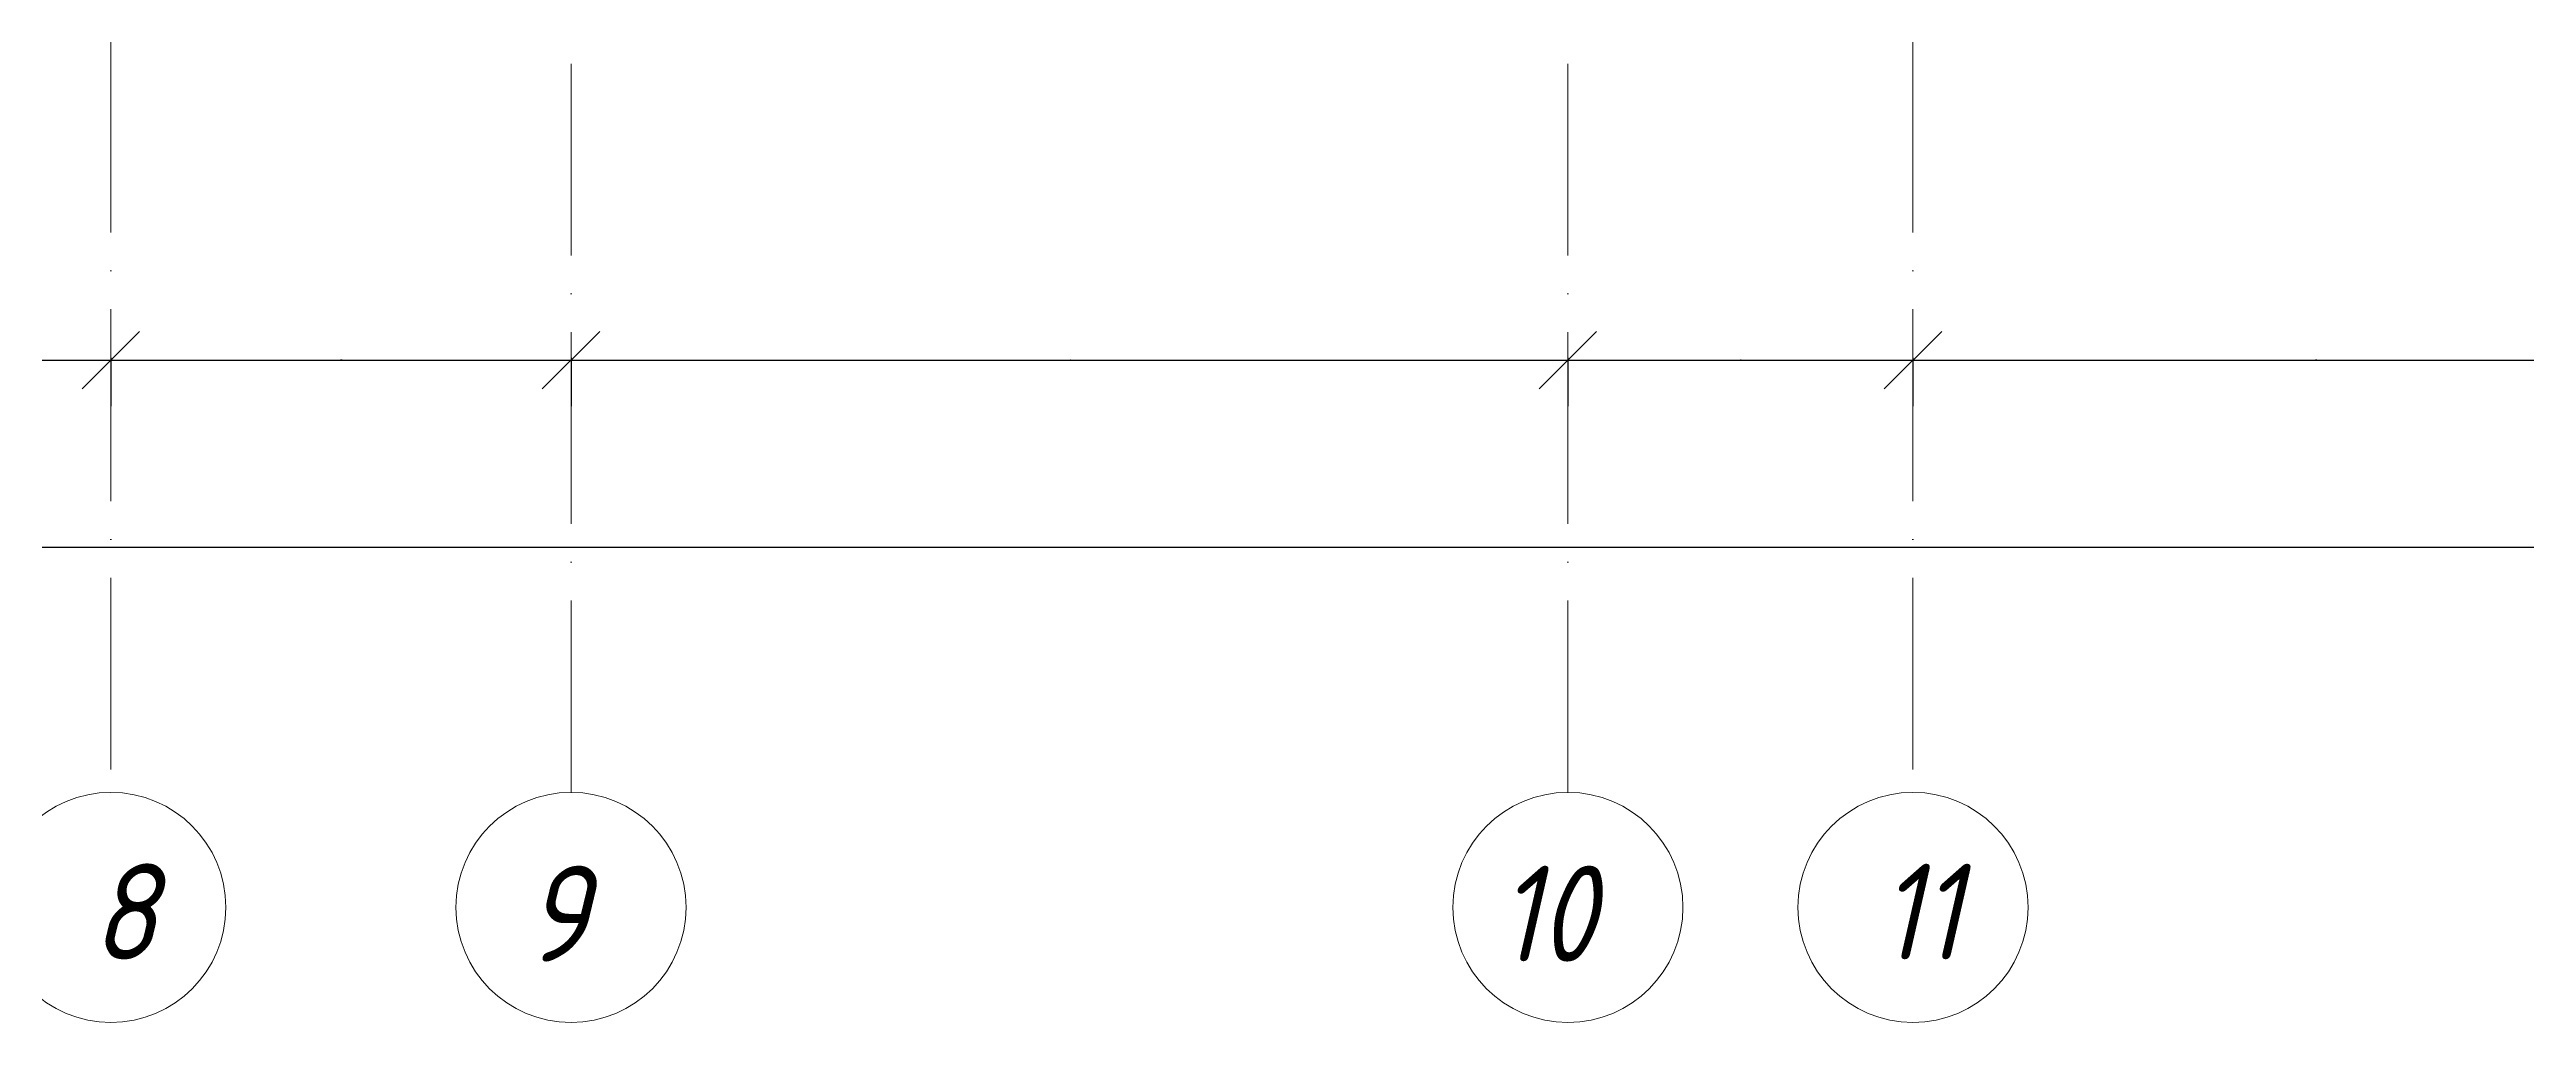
# Model space of a CAD drawing. Header units: millimetres. Extents: x -213536 to 1564669, y -45299 to 942238.
# Drawn here: x 444606 to 451066, y 499013 to 501550 of the extents above; entities that cross this region are included whole.
import ezdxf

# ---------------------------------------------------------------- set-up
doc = ezdxf.new("R2010")
doc.units = ezdxf.units.MM
doc.linetypes.add('50_200_ШТРИХ_1Т_ш5_п1_п1_', pattern=[700, 500, -100, 0, -100])
for name, color, linetype, lineweight in [('Оси', 7, 'Continuous', 9), ('Оси-1', 7, 'Continuous', 20), ('Оси-2', 7, '50_200_ШТРИХ_1Т_ш5_п1_п1_', 9), ('Размеры', 7, 'Continuous', 15)]:
    doc.layers.add(name, color=color, linetype=linetype, lineweight=lineweight)
doc.styles.add('ISOCPEUR_I_1', font='isocpeui.ttf', dxfattribs={"width": 0.85, "height": 2.5})
doc.styles.add('ISOCPEUR_I_5', font='isocpeui.ttf', dxfattribs={"width": 0.85, "height": 2.1})
doc.dimstyles.new('ISO-2_5_0_9К', dxfattribs={"dimscale": 304.8, "dimtxt": 248.995294, "dimasz": 0.492126, "dimexe": 0.393701, "dimexo": 0.328084, "dimgap": 0, "dimtad": 1, "dimdec": 0, "dimzin": 0, "dimdsep": 46, "dimtxsty": 'ISOCPEUR_I_1', "dimblk1": 'OBLIQUE', "dimblk2": 'OBLIQUE', "dimsah": 1, "dimcen": 0.09, "dimdle": 0.393701, "dimazin": 0, "dimtfac": 1, "dimtdec": 4, "dimtix": 1, "dimtmove": 0, "dimatfit": 3, "dimfxl": 1, "dimtvp": 1, "dimtolj": 1, "dimtzin": 0, "dimarcsym": 2})

# ---------------------------------------------------------------- blocks, each defined once
blk = doc.blocks.new('Ось сетки - Круг_Ø6_00__ISO-2_5_0_9K_-16731441-АИ2_03_План отделки стен 3-го этажа _Часть 1_')
at = {"layer": 'Оси-1'}
blk.add_circle((0, 0), 3, dxfattribs=at)
blk = doc.blocks.new('_Oblique')
at = {"color": 0, "linetype": 'ByBlock', "lineweight": -2}
blk.add_line((-0.5, -0.5), (0.5, 0.5), dxfattribs=at)
blk = doc.blocks.new('*D3944')
at = {"layer": 'Defpoints', "color": 0, "lineweight": 30, "transparency": 16777216}
for p in [(441366, 500846.1), (444766, 500846.1), (444766, 500740)]:
    blk.add_point(p, dxfattribs=at)
at = {"layer": 'Размеры', "color": 0, "lineweight": -2, "transparency": 16777216}
for p, q in [((441246, 500740), (444886, 500740)), ((441366, 500746.1), (441366, 500620)), ((444766, 500746.1), (444766, 500620))]:
    blk.add_line(p, q, dxfattribs=at)
at = {"layer": 'Размеры', "color": 0, "lineweight": -2, "transparency": 16777216, "xscale": 150, "yscale": 150, "zscale": 150, "rotation": 180}
blk.add_blockref('_Oblique', (441366, 500740), dxfattribs=at)
at = {"layer": 'Размеры', "color": 0, "lineweight": -2, "transparency": 16777216, "xscale": 150, "yscale": 150, "zscale": 150}
blk.add_blockref('_Oblique', (444766, 500740), dxfattribs=at)
at = {"layer": 'Размеры', "color": 0, "transparency": 16777216, "insert": (443066, 500741.3), "char_height": 2.5, "width": 781.462, "attachment_point": 5, "style": 'ISOCPEUR_I_1'}
blk.add_mtext('\\A1;3400', dxfattribs=at)
blk = doc.blocks.new('*D3945')
at = {"layer": 'Defpoints', "color": 0, "lineweight": 30, "transparency": 16777216}
for p in [(444766, 500846.1), (445966, 500846.1), (445966, 500740)]:
    blk.add_point(p, dxfattribs=at)
at = {"layer": 'Размеры', "color": 0, "lineweight": -2, "transparency": 16777216}
for p, q in [((444646, 500740), (446086, 500740)), ((444766, 500746.1), (444766, 500620)), ((445966, 500746.1), (445966, 500620))]:
    blk.add_line(p, q, dxfattribs=at)
at = {"layer": 'Размеры', "color": 0, "lineweight": -2, "transparency": 16777216, "xscale": 150, "yscale": 150, "zscale": 150, "rotation": 180}
blk.add_blockref('_Oblique', (444766, 500740), dxfattribs=at)
at = {"layer": 'Размеры', "color": 0, "lineweight": -2, "transparency": 16777216, "xscale": 150, "yscale": 150, "zscale": 150}
blk.add_blockref('_Oblique', (445966, 500740), dxfattribs=at)
at = {"layer": 'Размеры', "color": 0, "transparency": 16777216, "insert": (445366, 500741.3), "char_height": 2.5, "width": 701.018, "attachment_point": 5, "style": 'ISOCPEUR_I_1'}
blk.add_mtext('\\A1;1200', dxfattribs=at)
blk = doc.blocks.new('*D3946')
at = {"layer": 'Defpoints', "color": 0, "lineweight": 30, "transparency": 16777216}
for p in [(445966, 500846.1), (448566, 500846.1), (448566, 500740)]:
    blk.add_point(p, dxfattribs=at)
at = {"layer": 'Размеры', "color": 0, "lineweight": -2, "transparency": 16777216}
for p, q in [((445846, 500740), (448686, 500740)), ((445966, 500746.1), (445966, 500620)), ((448566, 500746.1), (448566, 500620))]:
    blk.add_line(p, q, dxfattribs=at)
at = {"layer": 'Размеры', "color": 0, "lineweight": -2, "transparency": 16777216, "xscale": 150, "yscale": 150, "zscale": 150, "rotation": 180}
blk.add_blockref('_Oblique', (445966, 500740), dxfattribs=at)
at = {"layer": 'Размеры', "color": 0, "lineweight": -2, "transparency": 16777216, "xscale": 150, "yscale": 150, "zscale": 150}
blk.add_blockref('_Oblique', (448566, 500740), dxfattribs=at)
at = {"layer": 'Размеры', "color": 0, "transparency": 16777216, "insert": (447266, 500741.3), "char_height": 2.5, "width": 758.478, "attachment_point": 5, "style": 'ISOCPEUR_I_1'}
blk.add_mtext('\\A1;2600', dxfattribs=at)
blk = doc.blocks.new('*D3947')
at = {"layer": 'Defpoints', "color": 0, "lineweight": 30, "transparency": 16777216}
for p in [(448566, 500846.1), (449466, 500846.1), (449466, 500740)]:
    blk.add_point(p, dxfattribs=at)
at = {"layer": 'Размеры', "color": 0, "lineweight": -2, "transparency": 16777216}
for p, q in [((448446, 500740), (449586, 500740)), ((448566, 500746.1), (448566, 500620)), ((449466, 500746.1), (449466, 500620))]:
    blk.add_line(p, q, dxfattribs=at)
at = {"layer": 'Размеры', "color": 0, "lineweight": -2, "transparency": 16777216, "xscale": 150, "yscale": 150, "zscale": 150, "rotation": 180}
blk.add_blockref('_Oblique', (448566, 500740), dxfattribs=at)
at = {"layer": 'Размеры', "color": 0, "lineweight": -2, "transparency": 16777216, "xscale": 150, "yscale": 150, "zscale": 150}
blk.add_blockref('_Oblique', (449466, 500740), dxfattribs=at)
at = {"layer": 'Размеры', "color": 0, "transparency": 16777216, "insert": (449016, 500741.3), "char_height": 2.5, "width": 568.858, "attachment_point": 5, "style": 'ISOCPEUR_I_1'}
blk.add_mtext('\\A1;900', dxfattribs=at)
blk = doc.blocks.new('*D3948')
at = {"layer": 'Defpoints', "color": 0, "lineweight": 30, "transparency": 16777216}
for p in [(449466, 500846.1), (451566, 500846.1), (451566, 500740)]:
    blk.add_point(p, dxfattribs=at)
at = {"layer": 'Размеры', "color": 0, "lineweight": -2, "transparency": 16777216}
for p, q in [((449346, 500740), (451686, 500740)), ((449466, 500746.1), (449466, 500620)), ((451566, 500746.1), (451566, 500620))]:
    blk.add_line(p, q, dxfattribs=at)
at = {"layer": 'Размеры', "color": 0, "lineweight": -2, "transparency": 16777216, "xscale": 150, "yscale": 150, "zscale": 150, "rotation": 180}
blk.add_blockref('_Oblique', (449466, 500740), dxfattribs=at)
at = {"layer": 'Размеры', "color": 0, "lineweight": -2, "transparency": 16777216, "xscale": 150, "yscale": 150, "zscale": 150}
blk.add_blockref('_Oblique', (451566, 500740), dxfattribs=at)
at = {"layer": 'Размеры', "color": 0, "transparency": 16777216, "insert": (450516, 500741.3), "char_height": 2.5, "width": 701.018, "attachment_point": 5, "style": 'ISOCPEUR_I_1'}
blk.add_mtext('\\A1;2100', dxfattribs=at)
blk = doc.blocks.new('*D3972')
at = {"layer": 'Defpoints', "color": 0, "lineweight": 30, "transparency": 16777216}
for p in [(429166, 500358.5), (502566, 500358.5), (502566, 500252.4)]:
    blk.add_point(p, dxfattribs=at)
at = {"layer": 'Размеры', "color": 0, "lineweight": -2, "transparency": 16777216}
for p, q in [((429046, 500252.4), (502686, 500252.4)), ((429166, 500258.5), (429166, 500132.4)), ((502566, 500258.5), (502566, 500132.4))]:
    blk.add_line(p, q, dxfattribs=at)
at = {"layer": 'Размеры', "color": 0, "lineweight": -2, "transparency": 16777216, "xscale": 150, "yscale": 150, "zscale": 150, "rotation": 180}
blk.add_blockref('_Oblique', (429166, 500252.4), dxfattribs=at)
at = {"layer": 'Размеры', "color": 0, "lineweight": -2, "transparency": 16777216, "xscale": 150, "yscale": 150, "zscale": 150}
blk.add_blockref('_Oblique', (502566, 500252.4), dxfattribs=at)
at = {"layer": 'Размеры', "color": 0, "transparency": 16777216, "insert": (465866, 500253.7), "char_height": 2.5, "width": 971.082, "attachment_point": 5, "style": 'ISOCPEUR_I_1'}
blk.add_mtext('\\A1;73400', dxfattribs=at)
blk = doc.blocks.new('Ос 3 эт верх часть')
at = {"layer": 'Оси-2'}
for p, q in [((444766, 535177.6), (444766, 499613)), ((445966, 499613), (445966, 535177.6)), ((448566, 499613), (448566, 535177.6)), ((449466, 535177.6), (449466, 499613))]:
    blk.add_line(p, q, dxfattribs=at)
at = {"layer": 'Оси-1', "xscale": 99.99999999999993, "yscale": 99.99999999999993, "zscale": 99.99999999999993, "rotation": 180}
for p in [(444766, 499313), (449466, 499313)]:
    blk.add_blockref('Ось сетки - Круг_Ø6_00__ISO-2_5_0_9K_-16731441-АИ2_03_План отделки стен 3-го этажа _Часть 1_', p, dxfattribs=at)
at = {"layer": 'Оси-1', "xscale": 99.99999999999993, "yscale": 99.99999999999993, "zscale": 99.99999999999993}
for p in [(445966, 499313), (448566, 499313)]:
    blk.add_blockref('Ось сетки - Круг_Ø6_00__ISO-2_5_0_9K_-16731441-АИ2_03_План отделки стен 3-го этажа _Часть 1_', p, dxfattribs=at)
at = {"layer": 'Оси', "char_height": 250, "attachment_point": 1, "style": 'ISOCPEUR_I_5'}
for s, insert, width in [('\\fISOCPEUR|b0|i1|c204|p34|;\\W.9;8', (444714.9, 499426.9), 202.025), ('11', (449379.3, 499426.9), 288.607), ('\\fISOCPEUR|b0|i1|c204|p34|;\\W.9;9', (445844.3, 499421.8), 202.025), ('10', (448384.9, 499421.8), 346.329)]:
    blk.add_mtext(s, dxfattribs=dict(at, insert=insert, width=width))
at = {"layer": 'Размеры'}
for base, p1, p2, override, picture, middle in [((444766, 500740), (441366, 500846.1), (444766, 500846.1), {"dimpost": '<>', "dimfxl": 3400}, '*D3944', (443066, 500741.3)), ((445966, 500740), (444766, 500846.1), (445966, 500846.1), {"dimpost": '<>', "dimfxl": 1200}, '*D3945', (445366, 500741.3)), ((448566, 500740), (445966, 500846.1), (448566, 500846.1), {"dimpost": '<>', "dimfxl": 2600}, '*D3946', (447266, 500741.3)), ((449466, 500740), (448566, 500846.1), (449466, 500846.1), {"dimpost": '<>', "dimfxl": 900}, '*D3947', (449016, 500741.3)), ((451566, 500740), (449466, 500846.1), (451566, 500846.1), {"dimpost": '<>', "dimfxl": 2100}, '*D3948', (450516, 500741.3)), ((502566, 500252.4), (429166, 500358.5), (502566, 500358.5), {"dimpost": '<>', "dimfxl": 73400}, '*D3972', (465866, 500253.7))]:
    dim = blk.add_linear_dim(base=base, p1=p1, p2=p2, dimstyle='ISO-2_5_0_9К', override=override, dxfattribs=at)
    dim.commit()
    dim.dimension.update_dxf_attribs({"geometry": picture, "text_midpoint": middle})

msp = doc.modelspace()

# ---------------------------------------------------------------- block references
at = {"color": 5, "lineweight": 30}
msp.add_blockref('Ос 3 эт верх часть', (0, 0), dxfattribs=at)

doc.saveas('drawing.dxf')
